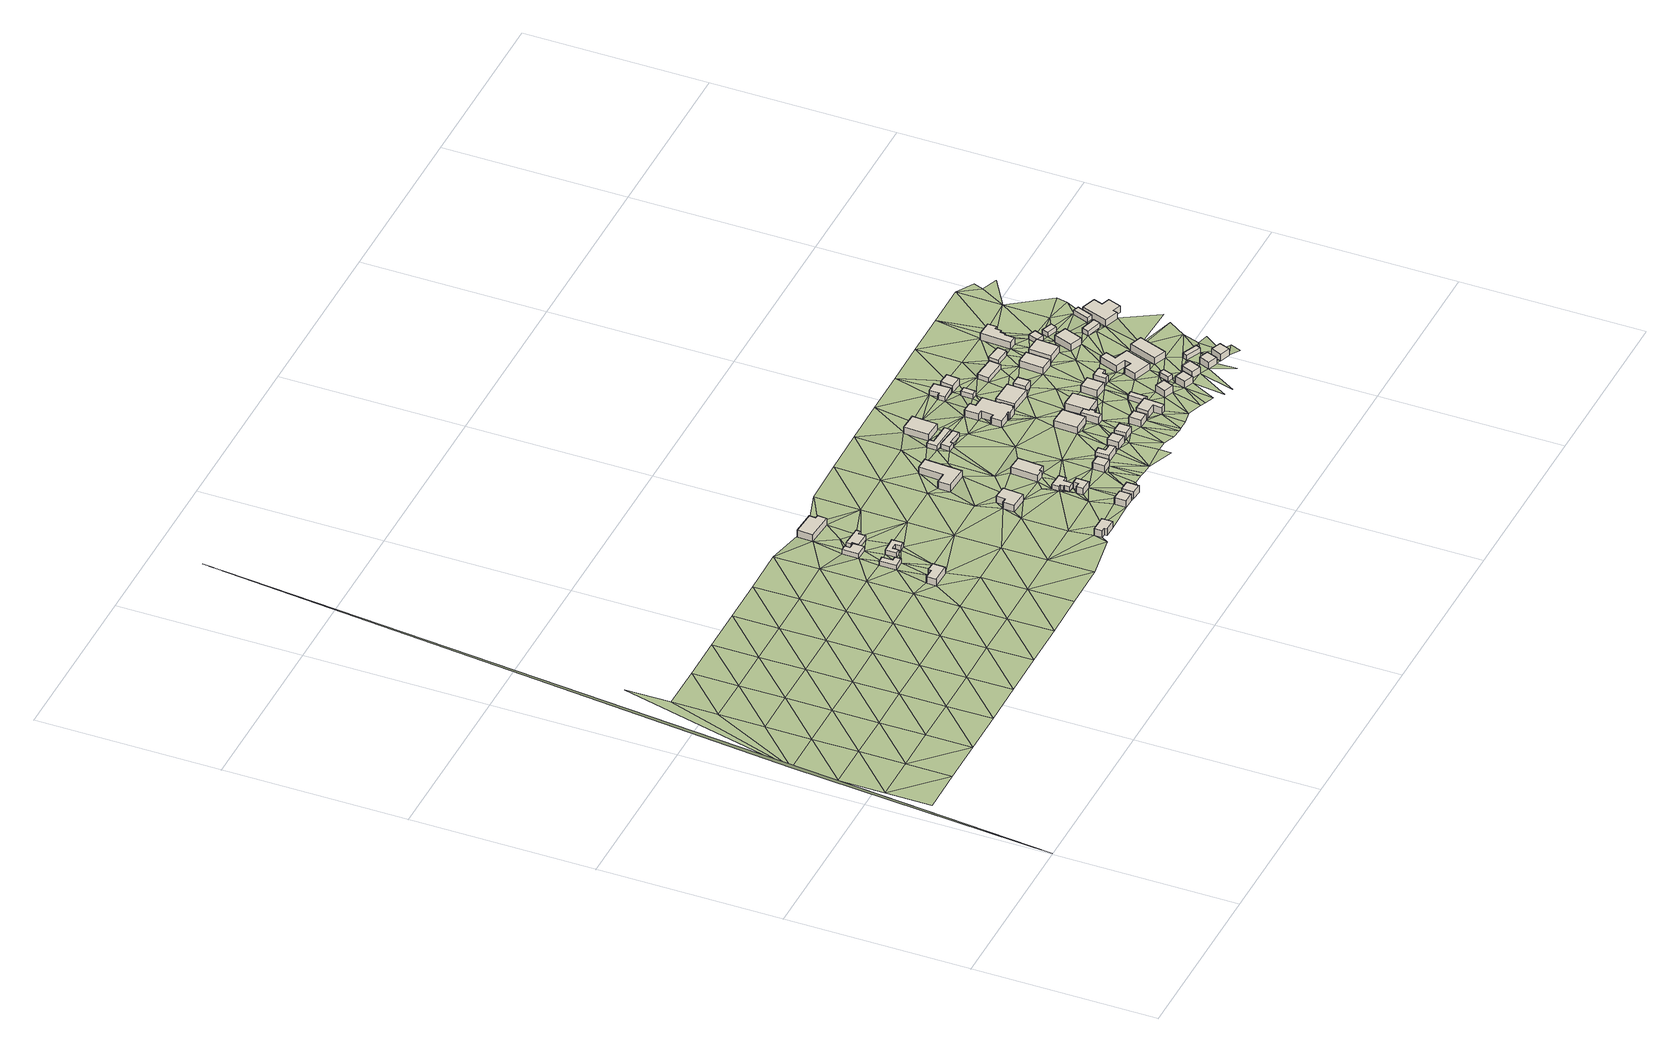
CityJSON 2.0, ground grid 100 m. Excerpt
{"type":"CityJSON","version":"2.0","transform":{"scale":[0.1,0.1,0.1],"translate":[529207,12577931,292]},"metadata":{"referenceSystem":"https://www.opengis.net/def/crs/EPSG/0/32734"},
"CityObjects":{
"building1":{"type":"Building","attributes":{"address":"Honey Street Mamre 7347 Cape Town","building":"house","building:levels":"1","building_height":4.1,"plus_code":"4FRWFFQ6+367","ground_height":155.96,"roof_height":160.06},"geometry":[{"type":"Solid","lod":"1","boundaries":[[[[0,1,2,3]],[[1,4,5,2]],[[4,6,7,5]],[[6,8,9,7]],[[8,10,11,9]],[[10,0,3,11]],[[3,2,5,7,9,11]],[[10,8,6,4,1,0]]]]}]},
"building2":{"type":"Building","attributes":{"address":"20 Amandel Avenue Mamre 7347 Cape Town","building":"cabin","building:levels":"1","building_height":2.8,"plus_code":"4FRWFFQ6+567","ground_height":156.45,"roof_height":159.25},"geometry":[{"type":"Solid","lod":"1","boundaries":[[[[12,13,14,15]],[[13,16,17,14]],[[16,18,19,17]],[[18,20,21,19]],[[20,22,23,21]],[[22,12,15,23]],[[15,14,17,19,21,23]],[[22,20,18,16,13,12]]]]}]},
"building3":{"type":"Building","attributes":{"address":"18 Amandel Avenue Mamre 7347 Cape Town","building":"cabin","building:levels":"1","building_height":2.8,"plus_code":"4FRWFFQ6+66H","ground_height":156.45,"roof_height":159.25},"geometry":[{"type":"Solid","lod":"1","boundaries":[[[[24,25,26,27]],[[25,28,29,26]],[[28,30,31,29]],[[30,32,33,31]],[[32,34,35,33]],[[34,24,27,35]],[[27,26,29,31,33,35]],[[34,32,30,28,25,24]]]]}]},
"building4":{"type":"Building","attributes":{"address":"Amandel Avenue Mamre 7347 Cape Town","building":"cabin","building:levels":"1","building_height":2.8,"plus_code":"4FRWFFQ6+575","ground_height":156.45,"roof_height":159.25},"geometry":[{"type":"Solid","lod":"1","boundaries":[[[[36,37,38,39]],[[37,40,41,38]],[[40,42,43,41]],[[42,44,45,43]],[[44,46,47,45]],[[46,48,49,47]],[[48,50,51,49]],[[50,36,39,51]],[[39,38,41,43,45,47,49,51]],[[50,48,46,44,42,40,37,36]]]]}]},
"building5":{"type":"Building","attributes":{"address":"Amandel Avenue Mamre 7347 Cape Town","building":"cabin","building:levels":"1","building_height":2.8,"plus_code":"4FRWFFQ6+67M","ground_height":156.48,"roof_height":159.28},"geometry":[{"type":"Solid","lod":"1","boundaries":[[[[52,53,54,55]],[[53,56,57,54]],[[56,58,59,57]],[[58,60,61,59]],[[60,62,63,61]],[[62,64,65,63]],[[64,66,67,65]],[[66,52,55,67]],[[55,54,57,59,61,63,65,67]],[[66,64,62,60,58,56,53,52]]]]}]},
"building6":{"type":"Building","attributes":{"address":"16 Amandel Avenue Mamre 7347 Cape Town","building":"house","building:levels":"1","building_height":4.1,"plus_code":"4FRWFFQ6+877","ground_height":156.48,"roof_height":160.58},"geometry":[{"type":"Solid","lod":"1","boundaries":[[[[68,69,70,71]],[[69,72,73,70]],[[72,74,75,73]],[[74,76,77,75]],[[76,78,79,77]],[[78,68,71,79]],[[71,70,73,75,77,79]],[[78,76,74,72,69,68]]]]}]},
"building7":{"type":"Building","attributes":{"address":"8 Braambos Lane Mamre 7347 Cape Town","building":"house","building:levels":"1","building_height":4.1,"plus_code":"4FRWFFP6+RFX","ground_height":157.63,"roof_height":161.73},"geometry":[{"type":"Solid","lod":"1","boundaries":[[[[80,81,82,83]],[[81,84,85,82]],[[84,86,87,85]],[[86,88,89,87]],[[88,90,91,89]],[[90,80,83,91]],[[83,82,85,87,89,91]],[[90,88,86,84,81,80]]]]}]},
"building8":{"type":"Building","attributes":{"address":"14 Amandel Avenue Mamre 7347 Cape Town","building":"house","building:levels":"1","building_height":4.1,"plus_code":"4FRWFFQ6+2G7","ground_height":157.19,"roof_height":161.29},"geometry":[{"type":"Solid","lod":"1","boundaries":[[[[92,93,94,95]],[[93,96,97,94]],[[96,98,99,97]],[[98,100,101,99]],[[100,102,103,101]],[[102,92,95,103]],[[95,94,97,99,101,103]],[[102,100,98,96,93,92]]]]}]},
"building9":{"type":"Building","attributes":{"address":"83 Manna Lane Mamre 7347 Cape Town","building":"house","building:levels":"1","building_height":4.1,"plus_code":"4FRWFFP6+RJR","ground_height":158.17,"roof_height":162.27},"geometry":[{"type":"Solid","lod":"1","boundaries":[[[[104,105,106,107]],[[105,108,109,106]],[[108,110,111,109]],[[110,104,107,111]],[[107,106,109,111]],[[110,108,105,104]]]]}]},
"building10":{"type":"Building","attributes":{"address":"81 Manna Lane Mamre 7347 Cape Town","building":"house","building:levels":"1","building_height":4.1,"plus_code":"4FRWFFP6+RJP","ground_height":158.17,"roof_height":162.27},"geometry":[{"type":"Solid","lod":"1","boundaries":[[[[112,113,114,115]],[[113,116,117,114]],[[116,118,119,117]],[[118,112,115,119]],[[115,114,117,119]],[[118,116,113,112]]]]}]},
"building11":{"type":"Building","attributes":{"address":"108 Manna Lane Mamre 7347 Cape Town","building":"house","building:levels":"1","building_height":4.1,"plus_code":"4FRWFFP6+WJ6","ground_height":157.86,"roof_height":161.96},"geometry":[{"type":"Solid","lod":"1","boundaries":[[[[120,121,122,123]],[[121,124,125,122]],[[124,126,127,125]],[[126,128,129,127]],[[128,130,131,129]],[[130,120,123,131]],[[123,122,125,127,129,131]],[[130,128,126,124,121,120]]]]}]},
"building12":{"type":"Building","attributes":{"address":"36 Honey Street Mamre 7347 Cape Town","building":"house","building:levels":"1","building_height":4.1,"plus_code":"4FRWFFQ6+5GQ","ground_height":157.5,"roof_height":161.6},"geometry":[{"type":"Solid","lod":"1","boundaries":[[[[132,133,134,135]],[[133,136,137,134]],[[136,138,139,137]],[[138,140,141,139]],[[140,142,143,141]],[[142,132,135,143]],[[135,134,137,139,141,143]],[[142,140,138,136,133,132]]]]}]},
"building13":{"type":"Building","attributes":{"building":"cabin","building:levels":"1","building_height":2.8,"plus_code":"4FRWFFP6+XJ2","ground_height":157.69,"roof_height":160.49},"geometry":[{"type":"Solid","lod":"1","boundaries":[[[[144,145,146,147]],[[145,148,149,146]],[[148,150,151,149]],[[150,152,153,151]],[[152,154,155,153]],[[154,156,157,155]],[[156,158,159,157]],[[158,160,161,159]],[[160,162,163,161]],[[162,144,147,163]],[[147,146,149,151,153,155,157,159,161,163]],[[162,160,158,156,154,152,150,148,145,144]]]]}]},
"building14":{"type":"Building","attributes":{"address":"33 Honey Street Mamre 7347 Cape Town","building":"house","building:levels":"1","building_height":4.1,"plus_code":"4FRWFFQ6+2JF","ground_height":157.69,"roof_height":161.79},"geometry":[{"type":"Solid","lod":"1","boundaries":[[[[164,165,166,167]],[[165,168,169,166]],[[168,170,171,169]],[[170,172,173,171]],[[172,174,175,173]],[[174,164,167,175]],[[167,166,169,171,173,175]],[[174,172,170,168,165,164]]]]}]},
"building15":{"type":"Building","attributes":{"address":"104 Manna Lane Mamre 7347 Cape Town","building":"house","building:levels":"1","building_height":4.1,"plus_code":"4FRWFFP6+WM9","ground_height":158.32,"roof_height":162.42},"geometry":[{"type":"Solid","lod":"1","boundaries":[[[[176,177,178,179]],[[177,180,181,178]],[[180,182,183,181]],[[182,176,179,183]],[[179,178,181,183]],[[182,180,177,176]]]]}]},
"building16":{"type":"Building","attributes":{"address":"102 Manna Lane Mamre 7347 Cape Town","building":"house","building:levels":"1","building_height":4.1,"plus_code":"4FRWFFP6+WPG","ground_height":158.32,"roof_height":162.42},"geometry":[{"type":"Solid","lod":"1","boundaries":[[[[184,185,186,187]],[[185,188,189,186]],[[188,190,191,189]],[[190,192,193,191]],[[192,194,195,193]],[[194,184,187,195]],[[187,186,189,191,193,195]],[[194,192,190,188,185,184]]]]}]},
"building17":{"type":"Building","attributes":{"address":"32 Honey Street Mamre 7347 Cape Town","building":"cabin","building:levels":"1","building_height":2.8,"plus_code":"4FRWFFQ6+5MJ","ground_height":158.1,"roof_height":160.9},"geometry":[{"type":"Solid","lod":"1","boundaries":[[[[196,197,198,199]],[[197,200,201,198]],[[200,202,203,201]],[[202,204,205,203]],[[204,206,207,205]],[[206,196,199,207]],[[199,198,201,203,205,207]],[[206,204,202,200,197,196]]]]}]},
"building18":{"type":"Building","attributes":{"address":"Mamre 7347 Cape Town","building":"cabin","building:levels":"1","building_height":2.8,"plus_code":"4FRWFFQ6+6M2","ground_height":158.1,"roof_height":160.9},"geometry":[{"type":"Solid","lod":"1","boundaries":[[[[208,209,210,211]],[[209,212,213,210]],[[212,214,215,213]],[[214,216,217,215]],[[216,218,219,217]],[[218,208,211,219]],[[211,210,213,215,217,219]],[[218,216,214,212,209,208]]]]}]},
"building19":{"type":"Building","attributes":{"address":"Mamre 7347 Cape Town","building":"house","building:levels":"1","building_height":4.1,"plus_code":"4FRWFFQ6+6MV","ground_height":158.5,"roof_height":162.6},"geometry":[{"type":"Solid","lod":"1","boundaries":[[[[220,221,222,223]],[[221,224,225,222]],[[224,226,227,225]],[[226,220,223,227]],[[223,222,225,227]],[[226,224,221,220]]]]}]},
"building20":{"type":"Building","attributes":{"address":"100 Manna Lane Mamre 7347 Cape Town","building":"house","building:levels":"1","building_height":4.1,"plus_code":"4FRWFFP6+WQ8","ground_height":158.47,"roof_height":162.57},"geometry":[{"type":"Solid","lod":"1","boundaries":[[[[228,229,230,231]],[[229,232,233,230]],[[232,234,235,233]],[[234,228,231,235]],[[231,230,233,235]],[[234,232,229,228]]]]}]},
"building21":{"type":"Building","attributes":{"address":"98 Manna Lane Mamre 7347 Cape Town","building":"house","building:levels":"1","building_height":4.1,"plus_code":"4FRWFFP6+WR7","ground_height":158.47,"roof_height":162.57},"geometry":[{"type":"Solid","lod":"1","boundaries":[[[[236,237,238,239]],[[237,240,241,238]],[[240,242,243,241]],[[242,236,239,243]],[[239,238,241,243]],[[242,240,237,236]]]]}]},
"building22":{"type":"Building","attributes":{"address":"27 Honey Street Mamre 7347 Cape Town","building":"house","building:levels":"1","building_height":4.1,"plus_code":"4FRWFFQ6+2R6","ground_height":158.37,"roof_height":162.47},"geometry":[{"type":"Solid","lod":"1","boundaries":[[[[244,245,246,247]],[[245,248,249,246]],[[248,250,251,249]],[[250,244,247,251]],[[247,246,249,251]],[[250,248,245,244]]]]}]},
"building23":{"type":"Building","attributes":{"address":"Mamre 7347 Cape Town","building":"house","building:levels":"1","building_height":4.1,"plus_code":"4FRWFFQ6+5Q4","ground_height":158.49,"roof_height":162.59},"geometry":[{"type":"Solid","lod":"1","boundaries":[[[[252,253,254,255]],[[253,256,257,254]],[[256,258,259,257]],[[258,260,261,259]],[[260,262,263,261]],[[262,264,265,263]],[[264,266,267,265]],[[266,268,269,267]],[[268,270,271,269]],[[270,272,273,271]],[[272,274,275,273]],[[274,276,277,275]],[[276,278,279,277]],[[278,280,281,279]],[[280,282,283,281]],[[282,284,285,283]],[[284,286,287,285]],[[286,252,255,287]],[[255,254,257,259,261,263,265,267,269,271,273,275,277,279,281,283,285,287]],[[286,284,282,280,278,276,274,272,270,268,266,264,262,260,258,256,253,252]]]]}]},
"building24":{"type":"Building","attributes":{"address":"96 Manna Lane Mamre 7347 Cape Town","building":"house","building:levels":"1","building_height":4.1,"plus_code":"4FRWFFP6+WV3","ground_height":158.61,"roof_height":162.71},"geometry":[{"type":"Solid","lod":"1","boundaries":[[[[288,289,290,291]],[[289,292,293,290]],[[292,294,295,293]],[[294,288,291,295]],[[291,290,293,295]],[[294,292,289,288]]]]}]},
"building25":{"type":"Building","attributes":{"address":"25 Honey Street Mamre 7347 Cape Town","building":"garage","building:levels":"1","building_height":4.1,"plus_code":"4FRWFFP6+XRQ","ground_height":158.37,"roof_height":162.47},"geometry":[{"type":"Solid","lod":"1","boundaries":[[[[296,297,298,299]],[[297,300,301,298]],[[300,302,303,301]],[[302,304,305,303]],[[304,306,307,305]],[[306,308,309,307]],[[308,310,311,309]],[[310,296,299,311]],[[299,298,301,303,305,307,309,311]],[[310,308,306,304,302,300,297,296]]]]}]},
"building26":{"type":"Building","attributes":{"address":"25 Honey Street Mamre 7347 Cape Town","building":"house","building:levels":"1","building_height":4.1,"plus_code":"4FRWFFQ6+2V7","ground_height":158.37,"roof_height":162.47},"geometry":[{"type":"Solid","lod":"1","boundaries":[[[[296,310,311,299]],[[310,308,309,311]],[[308,312,313,309]],[[312,314,315,313]],[[314,316,317,315]],[[316,296,299,317]],[[299,311,309,313,315,317]],[[316,314,312,308,310,296]]]]}]},
"building27":{"type":"Building","attributes":{"address":"94 Manna Lane Mamre 7347 Cape Town","building":"yes","building:levels":"1","building_height":4.1,"plus_code":"4FRWFFP6+WW2","ground_height":158.61,"roof_height":162.71},"geometry":[{"type":"Solid","lod":"1","boundaries":[[[[318,319,320,321]],[[319,322,323,320]],[[322,324,325,323]],[[324,326,327,325]],[[326,328,329,327]],[[328,318,321,329]],[[321,320,323,325,327,329]],[[328,326,324,322,319,318]]]]}]},
"building28":{"type":"Building","attributes":{"address":"18 Druiwe Lane Mamre 7347 Cape Town","building":"cabin","building:levels":"1","building_height":2.8,"plus_code":"4FRWFFQ6+7Q9","ground_height":159.64,"roof_height":162.44},"geometry":[{"type":"Solid","lod":"1","boundaries":[[[[330,331,332,333]],[[331,334,335,332]],[[334,336,337,335]],[[336,338,339,337]],[[338,340,341,339]],[[340,330,333,341]],[[333,332,335,337,339,341]],[[340,338,336,334,331,330]]]]}]},
"building29":{"type":"Building","attributes":{"address":"26 Honey Street Mamre 7347 Cape Town","building":"house","building:levels":"1","building_height":4.1,"plus_code":"4FRWFFQ6+4RP","ground_height":158.64,"roof_height":162.74},"geometry":[{"type":"Solid","lod":"1","boundaries":[[[[342,343,344,345]],[[343,346,347,344]],[[346,348,349,347]],[[348,342,345,349]],[[345,344,347,349]],[[348,346,343,342]]]]}]},
"building30":{"type":"Building","attributes":{"building":"cabin","building:levels":"1","building_height":2.8,"plus_code":"4FRWFFQ6+6R3","ground_height":158.99,"roof_height":161.79},"geometry":[{"type":"Solid","lod":"1","boundaries":[[[[350,351,352,353]],[[351,354,355,352]],[[354,356,357,355]],[[356,350,353,357]],[[353,352,355,357]],[[356,354,351,350]]]]}]},
"building31":{"type":"Building","attributes":{"building":"house","building:levels":"1","building_height":4.1,"plus_code":"4FRWFFQ6+6RW","ground_height":159.64,"roof_height":163.74},"geometry":[{"type":"Solid","lod":"1","boundaries":[[[[358,359,360,361]],[[359,362,363,360]],[[362,364,365,363]],[[364,358,361,365]],[[361,360,363,365]],[[364,362,359,358]]]]}]},
"building32":{"type":"Building","attributes":{"building":"cabin","building:levels":"1","building_height":2.8,"plus_code":"4FRWFFP6+WWH","ground_height":158.56,"roof_height":161.36},"geometry":[{"type":"Solid","lod":"1","boundaries":[[[[366,367,368,369]],[[367,370,371,368]],[[370,372,373,371]],[[372,366,369,373]],[[369,368,371,373]],[[372,370,367,366]]]]}]},
"building33":{"type":"Building","attributes":{"address":"24 Honey Street Mamre 7347 Cape Town","building":"house","building:levels":"1","building_height":4.1,"plus_code":"4FRWFFQ6+4VG","ground_height":158.75,"roof_height":162.85},"geometry":[{"type":"Solid","lod":"1","boundaries":[[[[374,375,376,377]],[[375,378,379,376]],[[378,380,381,379]],[[380,374,377,381]],[[377,376,379,381]],[[380,378,375,374]]]]}]},
"building34":{"type":"Building","attributes":{"address":"23 Honey Street Mamre 7347 Cape Town","building":"house","building:levels":"1","building_height":4.1,"plus_code":"4FRWFFQ6+2W8","ground_height":158.56,"roof_height":162.66},"geometry":[{"type":"Solid","lod":"1","boundaries":[[[[382,383,384,385]],[[383,386,387,384]],[[386,388,389,387]],[[388,382,385,389]],[[385,384,387,389]],[[388,386,383,382]]]]}]},
"building35":{"type":"Building","attributes":{"address":"90 Manna Lane Mamre 7347 Cape Town","building":"house","building:levels":"1","building_height":4.1,"plus_code":"4FRWFFP6+VXW","ground_height":158.75,"roof_height":162.85},"geometry":[{"type":"Solid","lod":"1","boundaries":[[[[390,391,392,393]],[[391,394,395,392]],[[394,396,397,395]],[[396,390,393,397]],[[393,392,395,397]],[[396,394,391,390]]]]}]},
"building36":{"type":"Building","attributes":{"building":"cabin","building:levels":"1","building_height":2.8,"plus_code":"4FRWFFQ6+5WR","ground_height":159.2,"roof_height":162},"geometry":[{"type":"Solid","lod":"1","boundaries":[[[[398,399,400,401]],[[399,402,403,400]],[[402,404,405,403]],[[404,398,401,405]],[[401,400,403,405]],[[404,402,399,398]]]]}]},
"building37":{"type":"Building","attributes":{"address":"21 Honey Street Mamre 7347 Cape Town","building":"house","building:levels":"1","building_height":4.1,"plus_code":"4FRWFFQ6+2X8","ground_height":158.66,"roof_height":162.76},"geometry":[{"type":"Solid","lod":"1","boundaries":[[[[406,407,408,409]],[[407,410,411,408]],[[410,412,413,411]],[[412,414,415,413]],[[414,416,417,415]],[[416,406,409,417]],[[409,408,411,413,415,417]],[[416,414,412,410,407,406]]]]}]},
"building38":{"type":"Building","attributes":{"address":"88 Manna Lane Mamre 7347 Cape Town","building":"house","building:levels":"1","building_height":4.1,"plus_code":"4FRWFFP7+V28","ground_height":158.75,"roof_height":162.85},"geometry":[{"type":"Solid","lod":"1","boundaries":[[[[418,419,420,421]],[[419,422,423,420]],[[422,424,425,423]],[[424,418,421,425]],[[421,420,423,425]],[[424,422,419,418]]]]}]},
"building39":{"type":"Building","attributes":{"building":"cabin","building:levels":"1","building_height":2.8,"plus_code":"4FRWFFP7+W24","ground_height":158.75,"roof_height":161.55},"geometry":[{"type":"Solid","lod":"1","boundaries":[[[[426,427,428,429]],[[427,430,431,428]],[[430,432,433,431]],[[432,426,429,433]],[[429,428,431,433]],[[432,430,427,426]]]]}]},
"building40":{"type":"Building","attributes":{"address":"22 Honey Street Mamre 7347 Cape Town","building":"house","building:levels":"1","building_height":4.1,"plus_code":"4FRWFFQ6+4XM","ground_height":158.75,"roof_height":162.85},"geometry":[{"type":"Solid","lod":"1","boundaries":[[[[434,435,436,437]],[[435,438,439,436]],[[438,440,441,439]],[[440,434,437,441]],[[437,436,439,441]],[[440,438,435,434]]]]}]},
"building41":{"type":"Building","attributes":{"address":"Mamre 7347 Cape Town","building":"cabin","building:levels":"1","building_height":2.8,"plus_code":"4FRWFFQ6+5XR","ground_height":159.2,"roof_height":162},"geometry":[{"type":"Solid","lod":"1","boundaries":[[[[442,443,444,445]],[[443,446,447,444]],[[446,448,449,447]],[[448,442,445,449]],[[445,444,447,449]],[[448,446,443,442]]]]}]},
"building42":{"type":"Building","attributes":{"address":"86 Manna Lane Mamre 7347 Cape Town","building":"house","building:levels":"1","building_height":4.1,"plus_code":"4FRWFFP7+V37","ground_height":158.75,"roof_height":162.85},"geometry":[{"type":"Solid","lod":"1","boundaries":[[[[450,451,452,453]],[[451,454,455,452]],[[454,456,457,455]],[[456,450,453,457]],[[453,452,455,457]],[[456,454,451,450]]]]}]},
"building43":{"type":"Building","attributes":{"address":"19 Honey Street Mamre 7347 Cape Town","building":"house","building:levels":"1","building_height":4.1,"plus_code":"4FRWFFP7+X2H","ground_height":158.66,"roof_height":162.76},"geometry":[{"type":"Solid","lod":"1","boundaries":[[[[458,459,460,461]],[[459,462,463,460]],[[462,464,465,463]],[[464,466,467,465]],[[466,468,469,467]],[[468,470,471,469]],[[470,472,473,471]],[[472,474,475,473]],[[474,476,477,475]],[[476,458,461,477]],[[461,460,463,465,467,469,471,473,475,477]],[[476,474,472,470,468,466,464,462,459,458]]]]}]},
"building44":{"type":"Building","attributes":{"address":"20 Honey Street Mamre 7347 Cape Town","building":"house","building:levels":"1","building_height":4.1,"plus_code":"4FRWFFQ7+42C","ground_height":158.86,"roof_height":162.96},"geometry":[{"type":"Solid","lod":"1","boundaries":[[[[478,479,480,481]],[[479,482,483,480]],[[482,484,485,483]],[[484,478,481,485]],[[481,480,483,485]],[[484,482,479,478]]]]}]},
"building45":{"type":"Building","attributes":{"address":"84 Manna Lane Mamre 7347 Cape Town","building":"house","building:levels":"1","building_height":4.1,"plus_code":"4FRWFFP7+V42","ground_height":158.85,"roof_height":162.95},"geometry":[{"type":"Solid","lod":"1","boundaries":[[[[486,487,488,489]],[[487,490,491,488]],[[490,492,493,491]],[[492,486,489,493]],[[489,488,491,493]],[[492,490,487,486]]]]}]},
"building46":{"type":"Building","attributes":{"address":"17 Honey Street Mamre 7347 Cape Town","building":"house","building:levels":"1","building_height":4.1,"plus_code":"4FRWFFP7+X35","ground_height":158.66,"roof_height":162.76},"geometry":[{"type":"Solid","lod":"1","boundaries":[[[[494,495,496,497]],[[495,498,499,496]],[[498,500,501,499]],[[500,494,497,501]],[[497,496,499,501]],[[500,498,495,494]]]]}]},
"building47":{"type":"Building","attributes":{"address":"Manna Lane Mamre 7347 Cape Town","building":"cabin","building:levels":"1","building_height":2.8,"plus_code":"4FRWFFP7+V4M","ground_height":158.85,"roof_height":161.65},"geometry":[{"type":"Solid","lod":"1","boundaries":[[[[502,503,504,505]],[[503,506,507,504]],[[506,508,509,507]],[[508,502,505,509]],[[505,504,507,509]],[[508,506,503,502]]]]}]},
"building48":{"type":"Building","attributes":{"address":"Mamre 7347 Cape Town","building":"house","building:levels":"1","building_height":4.1,"plus_code":"4FRWFFQ7+62F","ground_height":159.37,"roof_height":163.47},"geometry":[{"type":"Solid","lod":"1","boundaries":[[[[510,511,512,513]],[[511,514,515,512]],[[514,516,517,515]],[[516,518,519,517]],[[518,520,521,519]],[[520,522,523,521]],[[522,524,525,523]],[[524,526,527,525]],[[526,528,529,527]],[[528,510,513,529]],[[513,512,515,517,519,521,523,525,527,529]],[[528,526,524,522,520,518,516,514,511,510]]]]}]},
"building49":{"type":"Building","attributes":{"address":"82 Manna Lane Mamre 7347 Cape Town","building":"house","building:levels":"1","building_height":4.1,"plus_code":"4FRWFFP7+R4Q","ground_height":158.85,"roof_height":162.95},"geometry":[{"type":"Solid","lod":"1","boundaries":[[[[530,531,532,533]],[[531,534,535,532]],[[534,536,537,535]],[[536,530,533,537]],[[533,532,535,537]],[[536,534,531,530]]]]}]},
"building50":{"type":"Building","attributes":{"building":"house","building:levels":"1","building_height":4.1,"plus_code":"4FRWFFQ7+433","ground_height":158.86,"roof_height":162.96},"geometry":[{"type":"Solid","lod":"1","boundaries":[[[[538,539,540,541]],[[539,542,543,540]],[[542,544,545,543]],[[544,538,541,545]],[[541,540,543,545]],[[544,542,539,538]]]]}]},
"building51":{"type":"Building","attributes":{"building":"cabin","building:levels":"1","building_height":2.8,"plus_code":"4FRWFFQ7+525","ground_height":159.37,"roof_height":162.17},"geometry":[{"type":"Solid","lod":"1","boundaries":[[[[546,547,548,549]],[[547,550,551,548]],[[550,552,553,551]],[[552,546,549,553]],[[549,548,551,553]],[[552,550,547,546]]]]}]},
"building52":{"type":"Building","attributes":{"building":"cabin","building:levels":"1","building_height":2.8,"plus_code":"4FRWFFQ7+43W","ground_height":159.37,"roof_height":162.17},"geometry":[{"type":"Solid","lod":"1","boundaries":[[[[554,555,556,557]],[[555,558,559,556]],[[558,560,561,559]],[[560,554,557,561]],[[557,556,559,561]],[[560,558,555,554]]]]}]},
"building53":{"type":"Building","attributes":{"address":"18 Honey Street Mamre 7347 Cape Town","building":"cabin","building:levels":"1","building_height":2.8,"plus_code":"4FRWFFQ7+34F","ground_height":159.05,"roof_height":161.85},"geometry":[{"type":"Solid","lod":"1","boundaries":[[[[562,563,564,565]],[[563,566,567,564]],[[566,568,569,567]],[[568,562,565,569]],[[565,564,567,569]],[[568,566,563,562]]]]}]},
"building54":{"type":"Building","attributes":{"building":"cabin","building:levels":"1","building_height":2.8,"plus_code":"4FRWFFQ7+452","ground_height":159.05,"roof_height":161.85},"geometry":[{"type":"Solid","lod":"1","boundaries":[[[[570,571,572,573]],[[571,574,575,572]],[[574,576,577,575]],[[576,570,573,577]],[[573,572,575,577]],[[576,574,571,570]]]]}]},
"building55":{"type":"Building","attributes":{"address":"14 Honey Street Mamre 7347 Cape Town","building":"house","building:levels":"1","building_height":4.1,"plus_code":"4FRWFFQ7+35G","ground_height":159.05,"roof_height":163.15},"geometry":[{"type":"Solid","lod":"1","boundaries":[[[[578,579,580,581]],[[579,582,583,580]],[[582,584,585,583]],[[584,586,587,585]],[[586,588,589,587]],[[588,590,591,589]],[[590,592,593,591]],[[592,578,581,593]],[[581,580,583,585,587,589,591,593]],[[592,590,588,586,584,582,579,578]]]]}]},
"terrain1":{"type":"TINRelief","geometry":[{"type":"CompositeSurface","lod":"1","boundaries":[[[594,595,596]],[[597,598,599]],[[599,600,596]],[[601,599,598]],[[599,601,600]],[[602,594,596]],[[600,602,596]],[[598,603,601]],[[602,604,594]],[[595,594,605]],[[600,601,606]],[[603,607,601]],[[604,608,594]],[[601,607,606]],[[609,594,608]],[[602,600,610]],[[594,609,611]],[[610,600,606]],[[612,604,602]],[[607,603,613]],[[602,610,612]],[[614,608,604]],[[603,615,613]],[[606,607,616]],[[612,614,604]],[[617,609,608]],[[607,613,616]],[[618,610,606]],[[608,614,617]],[[618,606,616]],[[619,612,610]],[[613,615,620]],[[619,610,618]],[[621,614,612]],[[615,622,620]],[[613,623,616]],[[621,612,619]],[[617,614,624]],[[613,620,623]],[[625,618,616]],[[614,621,624]],[[625,616,623]],[[619,618,626]],[[627,620,622]],[[626,618,625]],[[621,619,628]],[[622,629,627]],[[623,620,630]],[[626,628,619]],[[631,624,621]],[[620,627,630]],[[625,623,632]],[[621,628,631]],[[632,623,630]],[[633,626,625]],[[629,634,627]],[[633,625,632]],[[635,628,626]],[[629,636,634]],[[630,627,637]],[[633,635,626]],[[631,628,638]],[[627,634,637]],[[639,632,630]],[[628,635,638]],[[639,630,637]],[[633,632,640]],[[634,636,641]],[[640,632,639]],[[642,635,633]],[[636,643,641]],[[634,644,637]],[[639,637,8]],[[633,640,642]],[[645,638,635]],[[634,641,644]],[[6,639,8]],[[8,637,644]],[[639,13,640]],[[635,642,645]],[[6,13,639]],[[646,641,643]],[[6,647,648]],[[13,6,648]],[[649,8,644]],[[13,12,640]],[[642,640,25]],[[640,12,25]],[[648,16,13]],[[648,650,16]],[[650,649,651]],[[25,652,642]],[[653,644,641]],[[650,651,16]],[[25,12,22]],[[646,654,641]],[[18,22,20]],[[645,642,69]],[[36,18,16]],[[649,644,653]],[[652,69,642]],[[18,50,22]],[[25,22,28]],[[16,651,44]],[[36,50,18]],[[36,16,37]],[[22,50,28]],[[641,654,653]],[[37,16,44]],[[651,649,655]],[[656,657,53]],[[652,656,69]],[[46,44,651]],[[658,53,657]],[[44,40,37]],[[53,52,656]],[[69,659,645]],[[58,658,28]],[[53,658,56]],[[58,56,658]],[[48,28,50]],[[42,40,44]],[[656,52,660]],[[28,60,58]],[[69,656,660]],[[655,649,653]],[[655,46,651]],[[28,48,60]],[[654,646,661]],[[66,660,52]],[[60,64,62]],[[660,72,69]],[[46,662,48]],[[72,660,66]],[[48,662,60]],[[64,60,662]],[[654,661,84]],[[654,663,653]],[[662,46,655]],[[664,654,84]],[[64,665,66]],[[666,667,668]],[[66,665,72]],[[654,664,663]],[[84,661,86]],[[662,665,64]],[[655,653,98]],[[665,668,72]],[[668,669,666]],[[81,664,84]],[[653,663,98]],[[670,662,655]],[[665,669,668]],[[671,655,98]],[[670,655,671]],[[81,672,664]],[[662,673,665]],[[81,80,108]],[[98,663,100]],[[663,664,148]],[[100,663,674]],[[98,675,671]],[[670,673,662]],[[98,96,675]],[[108,105,81]],[[669,665,676]],[[105,672,81]],[[664,672,148]],[[677,671,675]],[[148,674,663]],[[671,140,670]],[[676,665,673]],[[670,140,138]],[[140,671,678]],[[672,105,104]],[[671,677,678]],[[672,130,128]],[[677,674,165]],[[674,148,679]],[[670,138,680]],[[128,148,672]],[[112,110,113]],[[104,110,112]],[[680,673,670]],[[104,120,672]],[[120,130,672]],[[165,674,679]],[[148,128,681]],[[152,148,681]],[[112,120,104]],[[148,145,679]],[[152,150,148]],[[681,128,124]],[[681,154,152]],[[680,138,136]],[[124,128,126]],[[124,682,681]],[[165,679,145]],[[678,677,683]],[[684,120,112]],[[685,677,165]],[[121,682,124]],[[685,683,677]],[[682,162,160]],[[145,168,165]],[[162,682,121]],[[686,684,687]],[[145,144,168]],[[120,684,176]],[[688,673,680]],[[678,683,689]],[[182,121,120]],[[182,162,121]],[[168,144,172]],[[673,690,676]],[[686,691,684]],[[692,678,689]],[[168,172,170]],[[685,693,683]],[[176,182,120]],[[691,176,684]],[[692,688,680]],[[144,162,694]],[[691,686,695]],[[144,694,172]],[[689,683,197]],[[673,688,690]],[[694,162,182]],[[208,692,689]],[[691,695,177]],[[176,691,177]],[[177,695,696]],[[172,694,693]],[[697,683,693]],[[698,197,683]],[[688,692,699]],[[692,208,699]],[[689,197,208]],[[177,696,700]],[[697,698,683]],[[184,182,180]],[[184,694,182]],[[700,185,177]],[[185,180,177]],[[693,694,697]],[[197,196,208]],[[185,184,180]],[[700,701,185]],[[184,194,694]],[[688,699,702]],[[703,221,699]],[[702,690,688]],[[703,214,221]],[[196,704,208]],[[229,701,700]],[[705,698,706]],[[221,702,699]],[[707,194,192]],[[708,709,700]],[[697,710,698]],[[711,221,214]],[[694,194,248]],[[229,700,712]],[[701,229,707]],[[228,194,707]],[[712,700,709]],[[196,713,704]],[[710,706,698]],[[697,694,714]],[[228,707,229]],[[715,221,711]],[[706,710,713]],[[228,248,194]],[[713,710,704]],[[697,264,710]],[[716,690,702]],[[232,229,712]],[[714,694,248]],[[712,709,717]],[[237,232,712]],[[234,232,237]],[[718,228,234]],[[710,719,704]],[[720,721,715]],[[719,711,704]],[[248,228,718]],[[715,711,719]],[[710,264,722]],[[236,234,237]],[[697,723,264]],[[240,712,717]],[[702,721,716]],[[240,237,712]],[[723,697,714]],[[724,710,722]],[[715,719,720]],[[724,719,710]],[[236,300,234]],[[725,289,717]],[[234,300,718]],[[289,240,717]],[[250,248,718]],[[724,722,726]],[[726,722,727]],[[300,236,242]],[[723,728,264]],[[725,729,289]],[[730,731,728]],[[240,288,242]],[[334,721,720]],[[718,300,250]],[[730,728,732]],[[728,723,732]],[[288,240,289]],[[720,719,340]],[[300,242,302]],[[714,733,723]],[[716,721,334]],[[242,288,302]],[[732,723,734]],[[300,297,250]],[[292,289,729]],[[292,729,735]],[[297,733,250]],[[340,338,720]],[[719,736,340]],[[343,734,723]],[[734,737,738]],[[720,338,334]],[[302,288,294]],[[737,734,343]],[[304,302,739]],[[296,733,297]],[[723,733,740]],[[741,742,736]],[[343,743,737]],[[324,292,735]],[[735,744,324]],[[296,740,733]],[[745,743,343]],[[745,746,743]],[[294,292,318]],[[292,319,318]],[[747,739,302]],[[748,746,745]],[[748,742,746]],[[292,324,319]],[[723,749,343]],[[356,736,742]],[[736,750,340]],[[739,747,751]],[[748,745,742]],[[749,723,740]],[[294,752,302]],[[356,750,736]],[[744,753,324]],[[338,336,334]],[[324,322,319]],[[334,754,716]],[[350,742,745]],[[752,747,302]],[[356,742,350]],[[362,340,750]],[[340,362,330]],[[372,294,318]],[[326,324,753]],[[350,745,755]],[[294,372,752]],[[362,750,756]],[[330,362,359]],[[372,318,328]],[[757,328,326]],[[330,359,331]],[[326,753,391]],[[749,740,758]],[[754,334,331]],[[758,740,759]],[[760,757,326]],[[747,752,383]],[[759,747,383]],[[362,756,364]],[[757,372,328]],[[358,331,359]],[[326,391,760]],[[761,749,374]],[[350,762,756]],[[749,761,755]],[[755,404,350]],[[394,753,763]],[[375,374,749]],[[764,759,383]],[[754,331,358]],[[364,756,762]],[[386,383,752]],[[752,372,386]],[[391,753,394]],[[758,375,749]],[[758,759,764]],[[350,404,762]],[[761,765,755]],[[372,370,386]],[[370,760,390]],[[358,364,762]],[[390,760,391]],[[763,766,419]],[[404,755,767]],[[768,758,764]],[[755,765,767]],[[419,766,769]],[[394,763,419]],[[386,370,407]],[[375,758,435]],[[375,435,765]],[[470,370,390]],[[410,407,370]],[[770,358,762]],[[435,758,768]],[[386,406,768]],[[407,406,386]],[[358,771,754]],[[767,398,404]],[[370,470,410]],[[772,396,394]],[[394,419,772]],[[769,422,419]],[[765,773,767]],[[390,396,432]],[[773,765,435]],[[406,416,768]],[[772,419,418]],[[396,772,426]],[[432,470,390]],[[762,399,770]],[[410,414,412]],[[772,418,426]],[[767,773,398]],[[770,771,358]],[[768,774,435]],[[396,426,432]],[[410,470,468]],[[775,776,422]],[[462,414,410]],[[418,427,426]],[[398,448,399]],[[468,462,410]],[[448,398,773]],[[424,427,418]],[[416,414,462]],[[777,768,416]],[[422,454,424]],[[778,770,399]],[[399,448,778]],[[774,768,777]],[[470,432,472]],[[468,779,462]],[[422,776,454]],[[424,451,427]],[[468,466,779]],[[424,454,451]],[[430,427,451]],[[448,773,780]],[[781,416,462]],[[432,430,472]],[[776,782,490]],[[779,464,462]],[[466,464,779]],[[783,780,773]],[[783,774,478]],[[781,777,416]],[[777,478,774]],[[495,472,430]],[[778,784,770]],[[478,785,783]],[[770,784,771]],[[451,786,430]],[[479,478,777]],[[487,776,490]],[[780,783,514]],[[787,776,487]],[[495,430,786]],[[495,788,472]],[[514,783,785]],[[451,787,502]],[[789,784,778]],[[780,514,789]],[[490,790,791]],[[788,458,476]],[[502,508,451]],[[479,777,539]],[[792,777,781]],[[502,787,487]],[[451,508,786]],[[793,514,785]],[[792,781,458]],[[789,514,784]],[[785,794,793]],[[795,788,495]],[[792,539,777]],[[458,788,795]],[[516,514,793]],[[791,796,486]],[[503,502,487]],[[539,797,479]],[[547,793,794]],[[503,487,486]],[[794,479,797]],[[530,486,796]],[[771,784,798]],[[516,793,546]],[[516,799,800]],[[547,546,793]],[[794,550,547]],[[516,546,799]],[[486,530,503]],[[458,563,792]],[[794,797,550]],[[801,799,802]],[[803,458,795]],[[546,802,799]],[[804,805,786]],[[503,530,536]],[[806,786,508]],[[807,808,784]],[[550,797,555]],[[802,546,552]],[[802,809,810]],[[798,784,808]],[[563,458,803]],[[809,802,552]],[[550,555,554]],[[811,812,813]],[[552,550,554]],[[811,536,812]],[[506,503,814]],[[806,804,786]],[[506,806,508]],[[814,503,536]],[[797,815,555]],[[798,808,807]],[[815,797,816]],[[562,816,792]],[[792,563,562]],[[795,805,579]],[[814,806,506]],[[579,803,795]],[[817,814,536]],[[552,554,818]],[[819,805,804]],[[803,566,563]],[[552,820,809]],[[816,562,571]],[[809,820,807]],[[821,818,554]],[[815,816,822]],[[804,806,819]],[[803,579,566]],[[579,805,823]],[[822,821,815]],[[571,562,568]],[[798,807,824]],[[568,566,579]],[[816,571,822]],[[820,552,818]],[[822,818,821]],[[568,579,574]],[[805,825,823]],[[571,568,574]],[[578,574,579]],[[820,824,807]],[[574,578,826]],[[822,827,818]],[[828,820,818]],[[827,822,826]],[[578,829,826]],[[828,818,827]],[[830,824,820]],[[830,820,831]],[[824,830,832]]]}]}
},
"vertices":[
[1839,1435,22],[1785,1437,22],[1785,1437,63],[1839,1435,63],[1784,1420,22],[1784,1420,63],[1731,1422,22],[1731,1422,63],[1729,1370,22],[1729,1370,63],[1837,1367,22],[1837,1367,63],
[1762,1687,27],[1765,1595,27],[1765,1595,55],[1762,1687,55],[1824,1597,27],[1824,1597,55],[1823,1631,27],[1823,1631,55],[1799,1630,27],[1799,1630,55],[1797,1689,27],[1797,1689,55],
[1774,1891,27],[1775,1801,27],[1775,1801,55],[1774,1891,55],[1842,1802,27],[1842,1802,55],[1841,1862,27],[1841,1862,55],[1807,1862,27],[1807,1862,55],[1807,1892,27],[1807,1892,55],
[1857,1635,27],[1884,1635,27],[1884,1635,55],[1857,1635,55],[1883,1668,27],[1883,1668,55],[1914,1669,27],[1914,1669,55],[1915,1637,27],[1915,1637,55],[1946,1638,27],[1946,1638,55],[1944,1699,27],[1944,1699,55],[1855,1696,27],[1855,1696,55],
[1833,1895,28],[1832,1866,28],[1832,1866,56],[1833,1895,56],[1845,1866,28],[1845,1866,56],[1843,1831,28],[1843,1831,56],[1922,1828,28],[1922,1828,56],[1924,1866,28],[1924,1866,56],[1943,1865,28],[1943,1865,56],[1944,1890,28],[1944,1890,56],
[1813,2147,28],[1808,2061,28],[1808,2061,69],[1813,2147,69],[1958,2052,28],[1958,2052,69],[1961,2102,28],[1961,2102,69],[1941,2103,28],[1941,2103,69],[1943,2139,28],[1943,2139,69],
[2480,753,39],[2480,812,39],[2480,812,80],[2480,753,80],[2390,813,39],[2390,813,80],[2389,769,39],[2389,769,80],[2412,768,39],[2412,768,80],[2412,754,39],[2412,754,80],
[2516,1354,35],[2443,1359,35],[2443,1359,76],[2516,1354,76],[2439,1308,35],[2439,1308,76],[2413,1310,35],[2413,1310,76],[2410,1249,35],[2410,1249,76],[2509,1243,35],[2509,1243,76],
[2712,817,44],[2653,819,44],[2653,819,85],[2712,817,85],[2651,756,44],[2651,756,85],[2710,754,44],[2710,754,85],
[2733,815,44],[2730,749,44],[2730,749,85],[2733,815,85],[2787,746,44],[2787,746,85],[2790,812,44],[2790,812,85],
[2723,987,41],[2725,1053,41],[2725,1053,82],[2723,987,82],[2689,1054,41],[2689,1054,82],[2688,1026,41],[2688,1026,82],[2663,1027,41],[2663,1027,82],[2662,989,41],[2662,989,82],
[2571,1795,38],[2501,1798,38],[2501,1798,79],[2571,1795,79],[2494,1663,38],[2494,1663,79],[2432,1665,38],[2432,1665,79],[2429,1599,38],[2429,1599,79],[2560,1592,38],[2560,1592,79],
[2725,1148,40],[2647,1151,40],[2647,1151,68],[2725,1148,68],[2646,1110,40],[2646,1110,68],[2658,1110,40],[2658,1110,68],[2658,1092,40],[2658,1092,68],[2663,1091,40],[2663,1091,68],[2662,1061,40],[2662,1061,68],[2698,1060,40],[2698,1060,68],[2700,1109,40],[2700,1109,68],[2724,1108,40],[2724,1108,68],
[2680,1384,40],[2669,1235,40],[2669,1235,81],[2680,1384,81],[2712,1232,40],[2712,1232,81],[2712,1243,40],[2712,1243,81],[2749,1240,40],[2749,1240,81],[2759,1379,40],[2759,1379,81],
[2863,963,46],[2920,963,46],[2920,963,87],[2863,963,87],[2921,1027,46],[2921,1027,87],[2864,1028,46],[2864,1028,87],
[2948,1049,46],[2948,974,46],[2948,974,87],[2948,1049,87],[3027,974,46],[3027,974,87],[3027,1009,46],[3027,1009,87],[2983,1009,46],[2983,1009,87],[2984,1049,46],[2984,1049,87],
[2723,1777,44],[2718,1725,44],[2718,1725,72],[2723,1777,72],[2753,1722,44],[2753,1722,72],[2755,1738,44],[2755,1738,72],[2842,1730,44],[2842,1730,72],[2845,1765,44],[2845,1765,72],
[2699,1785,44],[2850,1778,44],[2850,1778,72],[2699,1785,72],[2851,1812,44],[2851,1812,72],[2731,1817,44],[2731,1817,72],[2732,1840,44],[2732,1840,72],[2701,1842,44],[2701,1842,72],
[2756,1988,48],[2749,1851,48],[2749,1851,89],[2756,1988,89],[2844,1847,48],[2844,1847,89],[2851,1983,48],[2851,1983,89],
[3066,1037,47],[3062,973,47],[3062,973,88],[3066,1037,88],[3118,969,47],[3118,969,88],[3122,1034,47],[3122,1034,88],
[3146,1034,47],[3145,969,47],[3145,969,88],[3146,1034,88],[3203,968,47],[3203,968,88],[3204,1033,47],[3204,1033,88],
[3195,1332,46],[3098,1337,46],[3098,1337,87],[3195,1332,87],[3091,1209,46],[3091,1209,87],[3188,1204,46],[3188,1204,87],
[3057,1767,48],[2999,1770,48],[2999,1770,89],[3057,1767,89],[2996,1692,48],[2996,1692,89],[3022,1691,48],[3022,1691,89],[3019,1624,48],[3019,1624,89],[2993,1626,48],[2993,1626,89],[2990,1566,48],[2990,1566,89],[3049,1563,48],[3049,1563,89],[3050,1567,48],[3050,1567,89],[3068,1566,48],[3068,1566,89],[3068,1555,48],[3068,1555,89],[3114,1553,48],[3114,1553,89],[3114,1561,48],[3114,1561,89],[3123,1561,48],[3123,1561,89],[3126,1628,48],[3126,1628,89],[3121,1628,48],[3121,1628,89],[3125,1730,48],[3125,1730,89],[3056,1733,48],[3056,1733,89],
[3268,1009,49],[3266,942,49],[3266,942,90],[3268,1009,90],[3321,940,49],[3321,940,90],[3322,1007,49],[3322,1007,90],
[3243,1240,46],[3210,1241,46],[3210,1241,87],[3243,1240,87],[3206,1143,46],[3206,1143,87],[3239,1141,46],[3239,1141,87],[3240,1179,46],[3240,1179,87],[3251,1178,46],[3251,1178,87],[3252,1209,46],[3252,1209,87],[3242,1209,46],[3242,1209,87],
[3335,1207,46],[3335,1207,87],[3338,1339,46],[3338,1339,87],[3246,1342,46],[3246,1342,87],
[3349,1004,49],[3345,938,49],[3345,938,90],[3349,1004,90],[3400,936,49],[3400,936,90],[3397,891,49],[3397,891,90],[3428,889,49],[3428,889,90],[3434,1000,49],[3434,1000,90],
[3136,1900,59],[3135,1992,59],[3135,1992,87],[3136,1900,87],[3076,1992,59],[3076,1992,87],[3076,1937,59],[3076,1937,87],[3058,1937,59],[3058,1937,87],[3059,1899,59],[3059,1899,87],
[3144,1665,49],[3139,1562,49],[3139,1562,90],[3144,1665,90],[3266,1553,49],[3266,1553,90],[3271,1660,49],[3271,1660,90],
[3169,1784,53],[3173,1848,53],[3173,1848,81],[3169,1784,81],[3140,1850,53],[3140,1850,81],[3136,1786,53],[3136,1786,81],
[3211,1956,59],[3146,1961,59],[3146,1961,100],[3211,1956,100],[3140,1893,59],[3140,1893,100],[3205,1887,59],[3205,1887,100],
[3436,999,48],[3468,997,48],[3468,997,76],[3436,999,76],[3473,1088,48],[3473,1088,76],[3442,1090,48],[3442,1090,76],
[3287,1568,50],[3339,1567,50],[3339,1567,91],[3287,1568,91],[3341,1634,50],[3341,1634,91],[3289,1636,50],[3289,1636,91],
[3404,1325,48],[3399,1234,48],[3399,1234,89],[3404,1325,89],[3471,1230,48],[3471,1230,89],[3476,1322,48],[3476,1322,89],
[3550,989,50],[3527,930,50],[3527,930,91],[3550,989,91],[3581,910,50],[3581,910,91],[3604,968,50],[3604,968,91],
[3410,1754,55],[3416,1817,55],[3416,1817,83],[3410,1754,83],[3295,1829,55],[3295,1829,83],[3288,1766,55],[3288,1766,83],
[3507,1303,49],[3504,1236,49],[3504,1236,90],[3507,1303,90],[3535,1235,49],[3535,1235,90],[3537,1265,49],[3537,1265,90],[3566,1264,49],[3566,1264,90],[3567,1301,49],[3567,1301,90],
[3655,929,50],[3634,870,50],[3634,870,91],[3655,929,91],[3686,851,50],[3686,851,91],[3708,910,50],[3708,910,91],
[3650,965,50],[3678,955,50],[3678,955,78],[3650,965,78],[3698,1011,50],[3698,1011,78],[3670,1021,50],[3670,1021,78],
[3465,1680,50],[3458,1548,50],[3458,1548,91],[3465,1680,91],[3534,1544,50],[3534,1544,91],[3541,1676,50],[3541,1676,91],
[3522,1772,55],[3529,1823,55],[3529,1823,83],[3522,1772,83],[3442,1833,55],[3442,1833,83],[3435,1780,55],[3435,1780,83],
[3797,913,50],[3745,933,50],[3745,933,91],[3797,913,91],[3719,866,50],[3719,866,91],[3771,846,50],[3771,846,91],
[3696,1315,49],[3655,1330,49],[3655,1330,90],[3696,1315,90],[3617,1229,49],[3617,1229,90],[3674,1207,49],[3674,1207,90],[3661,1171,49],[3661,1171,90],[3621,1186,49],[3621,1186,90],[3597,1122,49],[3597,1122,90],[3699,1084,49],[3699,1084,90],[3752,1230,49],[3752,1230,90],[3675,1258,49],[3675,1258,90],
[3561,1550,51],[3649,1545,51],[3649,1545,92],[3561,1550,92],[3657,1670,51],[3657,1670,92],[3569,1675,51],[3569,1675,92],
[3894,862,51],[3843,882,51],[3843,882,92],[3894,862,92],[3821,822,51],[3821,822,92],[3871,803,51],[3871,803,92],
[3804,1233,49],[3749,1080,49],[3749,1080,90],[3804,1233,90],[3818,1055,49],[3818,1055,90],[3873,1209,49],[3873,1209,90],
[3843,949,51],[3926,914,51],[3926,914,79],[3843,949,79],[3938,940,51],[3938,940,79],[3855,976,51],[3855,976,79],
[3667,1935,56],[3584,1939,56],[3584,1939,97],[3667,1935,97],[3575,1772,56],[3575,1772,97],[3618,1770,56],[3618,1770,97],[3621,1826,56],[3621,1826,97],[3629,1825,56],[3629,1825,97],[3630,1854,56],[3630,1854,97],[3645,1853,56],[3645,1853,97],[3647,1888,56],[3647,1888,97],[3665,1887,56],[3665,1887,97],
[3926,854,51],[3903,795,51],[3903,795,92],[3926,854,92],[3960,774,51],[3960,774,92],[3982,833,51],[3982,833,92],
[3720,1601,51],[3682,1500,51],[3682,1500,92],[3720,1601,92],[3752,1474,51],[3752,1474,92],[3790,1575,51],[3790,1575,92],
[3684,1723,56],[3664,1671,56],[3664,1671,84],[3684,1723,84],[3705,1656,56],[3705,1656,84],[3725,1708,56],[3725,1708,84],
[3747,1679,56],[3735,1646,56],[3735,1646,84],[3747,1679,84],[3794,1624,56],[3794,1624,84],[3806,1657,56],[3806,1657,84],
[3839,1506,53],[3827,1468,53],[3827,1468,81],[3839,1506,81],[3912,1443,53],[3912,1443,81],[3924,1481,53],[3924,1481,81],
[3955,1603,53],[3923,1517,53],[3923,1517,81],[3955,1603,81],[3953,1505,53],[3953,1505,81],[3985,1591,53],[3985,1591,81],
[3979,1564,53],[3929,1420,53],[3929,1420,94],[3979,1564,94],[4006,1393,53],[4006,1393,94],[4014,1416,53],[4014,1416,94],[4061,1400,53],[4061,1400,94],[4086,1471,53],[4086,1471,94],[4039,1487,53],[4039,1487,94],[4057,1537,53],[4057,1537,94],
[127,1445,8],[4,1,12],[127,1195,8],[127,695,8],[377,695,10],[127,945,8],[377,1195,9],[377,945,10],[377,1445,8],[627,695,12],[377,1695,9],[377,4695,92],[627,1195,10],[627,945,11],[377,1945,10],[377,2195,9],[627,1445,9],[377,2445,6],[627,1695,9],[876,945,12],[627,1945,9],[876,695,15],[876,1195,11],[627,2195,8],[876,1445,9],[876,1695,10],[1126,945,13],[876,1945,8],[1126,695,18],[1126,1195,13],[876,2195,8],[1126,1445,11],[1126,1695,11],[1376,945,19],[1126,1945,9],[1376,695,22],[1376,1195,18],[1126,2195,9],[1376,1445,18],[1376,1695,16],[1626,945,23],[1376,1945,15],[1626,695,25],[1626,1195,22],[1376,2195,13],[1626,1445,22],[1626,1695,22],[1876,945,28],[1626,1945,22],[1876,695,30],[1876,1195,26],[1626,2195,21],[2126,695,35],[1784,1420,26],[1785,1437,26],[1837,1367,26],[1839,1435,26],[1876,1445,26],[1774,1891,28],[2126,1195,30],[2126,945,32],[2126,1445,31],[1807,1892,28],[1807,1862,28],[1841,1862,28],[1813,2147,30],[1876,1945,28],[2364,733,39],[2126,1695,33],[2375,1195,35],[2375,945,36],[2126,1945,35],[1943,2139,30],[1941,2103,30],[1961,2102,30],[2126,2195,38],[2375,1695,38],[2375,1445,36],[2625,945,41],[2375,1945,41],[2509,1243,40],[2443,1359,36],[2375,2195,47],[2516,1354,42],[2560,1592,44],[2625,1195,40],[2501,1798,44],[2662,1061,41],[2698,1060,41],[2625,1445,42],[2790,812,48],[2680,1384,42],[2847,789,48],[2787,746,48],[2625,1945,48],[2625,1695,44],[2625,2195,54],[2875,945,46],[2571,1795,44],[2759,1379,48],[2875,1195,45],[2907,789,48],[2935,784,48],[2875,1445,48],[2753,1722,49],[2701,1842,48],[2993,780,48],[3027,974,47],[2756,1988,54],[2732,1840,48],[2850,1778,49],[2755,1738,49],[2842,1730,49],[3027,1009,47],[3133,725,49],[3136,791,49],[2875,1695,49],[2851,1812,49],[3125,945,47],[2845,1765,49],[3098,1337,49],[2844,1847,54],[2875,2195,61],[3191,788,49],[3125,1195,46],[2999,1770,49],[2875,1945,54],[2851,1983,54],[2993,1626,49],[3125,1445,49],[2996,1692,49],[3252,763,50],[3022,1691,53],[3019,1624,53],[3049,1563,49],[3309,759,50],[3068,1566,49],[3050,1567,49],[3068,1555,49],[3195,1332,49],[3114,1553,49],[3331,761,50],[3057,1767,53],[3123,1561,49],[3114,1561,49],[3251,1178,48],[3246,1342,49],[3056,1733,53],[3125,1730,53],[3126,1628,53],[3386,759,50],[3144,1665,53],[3121,1628,53],[3335,1207,48],[3125,1695,53],[3266,1553,50],[3140,1850,59],[3252,1209,48],[3375,1195,48],[3454,771,50],[3125,2195,63],[3271,1660,55],[3173,1848,59],[3436,999,49],[3375,1445,50],[3338,1339,50],[3468,997,49],[3289,1636,55],[3295,1829,61],[3536,742,52],[3404,1325,50],[3341,1634,55],[3562,729,52],[3375,1695,55],[3476,1322,50],[3615,709,52],[3375,1945,61],[3375,2195,66],[3624,945,50],[3465,1680,55],[3534,1544,51],[3663,668,52],[3771,846,51],[3624,1445,51],[3442,1833,61],[3624,1195,49],[3522,1772,56],[3655,1330,51],[3715,648,52],[3541,1676,56],[3584,1939,64],[3569,1675,56],[3818,1055,51],[3797,913,51],[3752,1230,51],[3529,1823,64],[3874,695,55],[3871,803,55],[3752,1474,53],[3624,1695,56],[3657,1670,56],[3804,1233,51],[3903,795,55],[3720,1601,56],[3624,2195,68],[3629,1825,64],[3621,1826,64],[3630,1854,64],[3645,1853,64],[3874,1445,53],[3874,1195,51],[3873,1209,51],[4020,1046,55],[3667,1935,64],[3624,1945,64],[3665,1887,64],[3647,1888,64],[4029,793,60],[3960,774,55],[4009,736,60],[3991,950,51],[3794,1624,59],[3790,1575,59],[4049,933,55],[3874,1695,59],[4080,1142,57],[3874,1945,63],[3806,1657,59],[3955,1603,59],[4006,1393,59],[3874,2195,67],[4124,1195,57],[3985,1591,59],[4019,1665,62],[4032,1725,62],[4057,1537,59],[3948,2085,67],[4040,2051,64],[3969,2140,67]
]}
